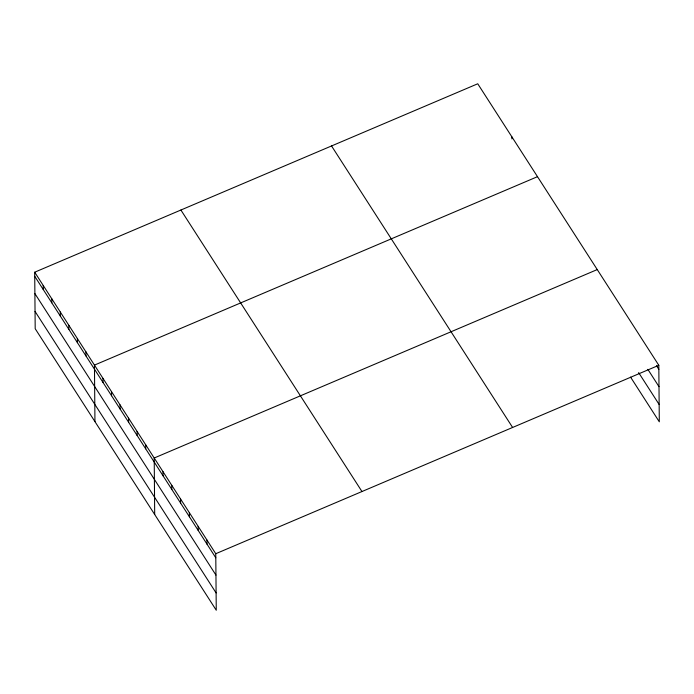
<?xml version="1.0" encoding="UTF-8"?>
<svg xmlns="http://www.w3.org/2000/svg" width="694" height="694" viewBox="0 0 694 694"><rect width="100%" height="100%" fill="white"/><g stroke="black" fill="none" stroke-linecap="round" stroke-linejoin="round"><path stroke-width="1.04" d="M34.7 272.204L215.765 553.717L216.259 610.226L35.194 328.713L34.7 272.204L477.741 83.774L658.806 365.287L659.3 421.796L630.568 377.128M537.494 176.675L94.453 365.105L94.948 421.614M597.248 269.576L154.207 458.005L154.693 514.514M215.765 553.717L658.806 365.287M656.498 365.729L658.84 369.373M647.858 369.355L658.996 386.671M638.627 372.591L659.153 404.498M331.541 145.957L512.606 427.469M180.9 210.022L361.973 491.534M34.735 276.299L215.799 557.803M34.891 293.597L215.955 575.1M35.038 311.415L216.112 592.928M511.886 136.865L511.903 138.904M206.968 540.045L207.003 544.131M198.18 526.364L198.215 530.459M189.384 512.692L189.419 516.787M180.587 499.021L180.622 503.107M171.791 485.349L171.826 489.435M162.995 471.677L163.029 475.763M145.671 444.733L145.705 448.818M137.134 431.46L137.169 435.546M128.598 418.187L128.633 422.273M120.062 404.914L120.097 409.009M111.526 391.65L111.561 395.736M102.99 378.377L103.024 382.463M85.917 351.832L85.952 355.918M77.381 338.559L77.416 342.654M68.845 325.295L68.88 329.381M60.309 312.022L60.343 316.108M51.772 298.75L51.807 302.836M43.236 285.477L43.271 289.563"/></g></svg>
